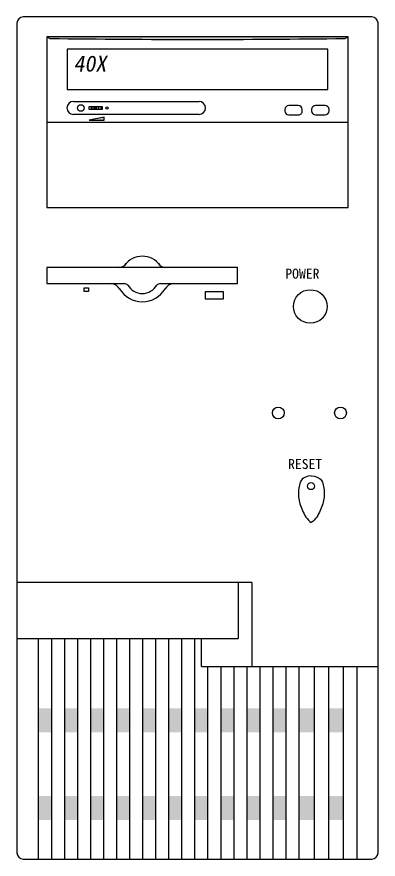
# Model space of a CAD drawing. Header units: inches. Extents: x 11.8 to 54.3, y 10.8 to 35.6.
# Drawn here: x 24.5954 to 24.7754, y 33.3872 to 33.8072 of the extents above; entities that cross this region are included whole.
import ezdxf

# ---------------------------------------------------------------- set-up
doc = ezdxf.new("R2010")
doc.units = ezdxf.units.IN
doc.header["$MEASUREMENT"] = 0
doc.layers.add('02', color=2, linetype='Continuous')
doc.layers.add('8', color=8, linetype='Continuous')
doc.styles.add('ROMANS', font='SimSun.ttf', dxfattribs={"height": 150})

msp = doc.modelspace()

# ---------------------------------------------------------------- hatches: boundary and pattern name
at = {"layer": '8'}
h = msp.add_hatch(color=256, dxfattribs=at)
h.dxf.hatch_style = 1
h.paths.add_polyline_path([(24.61035143025426, 33.79724140986728), (24.61180025276009, 33.79647926825861, 0.007013219502956448), (24.75890260774829, 33.79647926825861), (24.76035143025435, 33.79724140986728)])
h = msp.add_hatch(color=256, dxfattribs=at)
h.dxf.hatch_style = 1
h.paths.add_polyline_path([(24.6313322597264, 33.7556415587013), (24.63885703283087, 33.7556415587013), (24.63885703283087, 33.75720439918881)])
h = msp.add_hatch(color=256, dxfattribs=at)
h.dxf.hatch_style = 1
h.paths.add_polyline_path([(24.6125345355497, 33.46248455850967), (24.60604531456035, 33.46248455850967), (24.60604531456035, 33.45045314347475), (24.6125345355497, 33.45045314347475)])
h.paths.add_polyline_path([(24.62551297752886, 33.46248455850967), (24.61902375653928, 33.46248455850967), (24.61902375653928, 33.45045314347475), (24.62551297752886, 33.45045314347475)])
h.paths.add_polyline_path([(24.63849141950756, 33.46248455850967), (24.63200219851821, 33.46248455850967), (24.63200219851821, 33.45045314347475), (24.63849141950756, 33.45045314347475)])
h.paths.add_polyline_path([(24.65146986148672, 33.46248455850967), (24.64498064049737, 33.46248455850967), (24.64498064049737, 33.45045314347475), (24.65146986148672, 33.45045314347475)])
h.paths.add_polyline_path([(24.66444830346565, 33.46248455850967), (24.65795908247607, 33.46248455850967), (24.65795908247607, 33.45045314347475), (24.66444830346565, 33.45045314347475)])
h.paths.add_polyline_path([(24.67742674544458, 33.46248455850967), (24.67093752445523, 33.46248455850967), (24.67093752445523, 33.45045314347475), (24.67742674544458, 33.45045314347475)])
h.paths.add_polyline_path([(24.69040518742374, 33.46248455850956), (24.68391596643416, 33.46248455850956), (24.68391596643416, 33.45045314347475), (24.69040518742374, 33.45045314347475)])
h.paths.add_polyline_path([(24.70338362940267, 33.46248455850967), (24.69689440841309, 33.46248455850967), (24.69689440841309, 33.45045314347475), (24.70338362940267, 33.45045314347475)])
h.paths.add_polyline_path([(24.7163620713816, 33.46248455850956), (24.70987285039225, 33.46248455850956), (24.70987285039225, 33.45045314347475), (24.7163620713816, 33.45045314347475)])
h.paths.add_polyline_path([(24.72934051336053, 33.46248455850956), (24.72285129237095, 33.46248455850956), (24.72285129237095, 33.45045314347475), (24.72934051336053, 33.45045314347475)])
h.paths.add_polyline_path([(24.74345322731007, 33.46248455850956), (24.73582973435011, 33.46248455850956), (24.73582973435011, 33.45045314347475), (24.74345322731007, 33.45045314347475)])
h.paths.add_polyline_path([(24.75794403029183, 33.46248455850967), (24.75069862798889, 33.46248455850967), (24.75069862798889, 33.45045314347475), (24.75794403029183, 33.45045314347475)])
h.paths.add_polyline_path([(24.6125345355497, 33.41876063666028), (24.60604531456035, 33.41876063666028), (24.60604531456035, 33.40672922162547), (24.6125345355497, 33.40672922162547)])
h.paths.add_polyline_path([(24.62551297752886, 33.41876063666028), (24.61902375653928, 33.41876063666028), (24.61902375653928, 33.40672922162547), (24.62551297752886, 33.40672922162547)])
h.paths.add_polyline_path([(24.63849141950756, 33.41876063666028), (24.63200219851821, 33.41876063666028), (24.63200219851821, 33.40672922162547), (24.63849141950756, 33.40672922162547)])
h.paths.add_polyline_path([(24.65146986148672, 33.41876063666028), (24.64498064049737, 33.41876063666028), (24.64498064049737, 33.40672922162547), (24.65146986148672, 33.40672922162547)])
h.paths.add_polyline_path([(24.66444830346565, 33.41876063666028), (24.65795908247607, 33.41876063666028), (24.65795908247607, 33.40672922162547), (24.66444830346565, 33.40672922162547)])
h.paths.add_polyline_path([(24.67742674544458, 33.41876063666028), (24.67093752445523, 33.41876063666028), (24.67093752445523, 33.40672922162547), (24.67742674544458, 33.40672922162547)])
h.paths.add_polyline_path([(24.69040518742374, 33.41876063666028), (24.68391596643416, 33.41876063666028), (24.68391596643416, 33.40672922162547), (24.69040518742374, 33.40672922162547)])
h.paths.add_polyline_path([(24.70338362940267, 33.41876063666028), (24.69689440841309, 33.41876063666028), (24.69689440841309, 33.40672922162547), (24.70338362940267, 33.40672922162547)])
h.paths.add_polyline_path([(24.7163620713816, 33.41876063666028), (24.70987285039225, 33.41876063666028), (24.70987285039225, 33.40672922162547), (24.7163620713816, 33.40672922162547)])
h.paths.add_polyline_path([(24.72934051336053, 33.41876063666028), (24.72285129237095, 33.41876063666028), (24.72285129237095, 33.40672922162547), (24.72934051336053, 33.40672922162547)])
h.paths.add_polyline_path([(24.74345322731007, 33.41876063666028), (24.73582973435011, 33.41876063666028), (24.73582973435011, 33.40672922162547), (24.74345322731007, 33.40672922162547)])
h.paths.add_polyline_path([(24.75794403029183, 33.41876063666028), (24.75069862798889, 33.41876063666028), (24.75069862798889, 33.40672922162547), (24.75794403029183, 33.40672922162547)])

# ---------------------------------------------------------------- linework, layer by layer
at = {"layer": '02'}
for p, q in [((24.63237985876255, 33.76261039540246), (24.63237985876255, 33.76097997500209)), ((24.63271263216508, 33.76261039540246), (24.63271263216508, 33.76097997500209)), ((24.63371095621939, 33.76261039540246), (24.63371095621939, 33.76097997500209)), ((24.63432896616475, 33.76261039540246), (24.63432896616475, 33.76097997500209)), ((24.6349945148934, 33.76261039540246), (24.6349945148934, 33.76097997500209)), ((24.63599283894725, 33.76261039540246), (24.63599283894725, 33.76097997500209)), ((24.63713377935007, 33.76261039540246), (24.63713377935007, 33.76097997500209)), ((24.61035143025426, 33.75474140986726), (24.76035143025435, 33.75474140986726)), ((24.71235143025412, 33.52524140986723), (24.59535143025439, 33.52524140986723)), ((24.70566493507296, 33.52524140986723), (24.70566493507296, 33.49724140986721)), ((24.71235143025412, 33.52524140986723), (24.71235143025412, 33.48324140986732)), ((24.59535143025439, 33.49724140986721), (24.70566493507296, 33.49724140986721)), ((24.60604531456035, 33.49724140986721), (24.60604531456035, 33.38724140986731)), ((24.6125345355497, 33.49724140986721), (24.6125345355497, 33.38724140986731)), ((24.61902375653928, 33.49724140986721), (24.61902375653928, 33.38724140986731)), ((24.62551297752886, 33.49724140986721), (24.62551297752886, 33.38724140986731)), ((24.63200219851821, 33.49724140986721), (24.63200219851821, 33.38724140986731)), ((24.63849141950756, 33.49724140986721), (24.63849141950756, 33.38724140986731)), ((24.64498064049737, 33.49724140986721), (24.64498064049737, 33.38724140986731)), ((24.65146986148672, 33.49724140986721), (24.65146986148672, 33.38724140986731)), ((24.65795908247607, 33.49724140986721), (24.65795908247607, 33.38724140986731)), ((24.66444830346565, 33.49724140986721), (24.66444830346565, 33.38724140986731)), ((24.67093752445523, 33.49724140986721), (24.67093752445523, 33.38724140986731)), ((24.67742674544458, 33.49724140986721), (24.67742674544458, 33.38724140986731)), ((24.68391596643416, 33.49724140986721), (24.68391596643416, 33.38724140986731)), ((24.68735143025426, 33.48324140986732), (24.68735143025426, 33.49724140986721)), ((24.68735143025426, 33.48324140986732), (24.77535143025422, 33.48324140986732)), ((24.69040518742374, 33.48324140986732), (24.69040518742374, 33.38724140986731)), ((24.69689440841309, 33.48324140986732), (24.69689440841309, 33.38724140986731)), ((24.70338362940267, 33.48324140986732), (24.70338362940267, 33.38724140986731)), ((24.70987285039225, 33.48324140986732), (24.70987285039225, 33.38724140986731)), ((24.7163620713816, 33.48324140986732), (24.7163620713816, 33.38724140986731)), ((24.72285129237095, 33.48324140986732), (24.72285129237095, 33.38724140986731)), ((24.72934051336053, 33.48324140986732), (24.72934051336053, 33.38724140986731)), ((24.73582973435011, 33.48324140986732), (24.73582973435011, 33.38724140986731)), ((24.74345322731007, 33.48324140986732), (24.74345322731007, 33.38724140986731)), ((24.75069862798889, 33.48324140986732), (24.75069862798889, 33.38724140986731)), ((24.75794403029183, 33.48324140986732), (24.75794403029183, 33.38724140986731)), ((24.76465754594826, 33.48324140986732), (24.76465754594826, 33.38724140986731))]:
    msp.add_line(p, q, dxfattribs=at)
for points in [[(24.59848401387469, 33.38724140986731), (24.77221884663347, 33.38724140986731, 0.414213562373095), (24.77535143025422, 33.39037399348784), (24.77535143025422, 33.80410882624663, 0.4142135623730924), (24.77221884663347, 33.80724140986727), (24.59848401387469, 33.80724140986727, 0.414213562373095), (24.59535143025439, 33.80410882624663), (24.59535143025439, 33.39037399348784, 0.414213562373095)], [(24.73088135767854, 33.75837785832367), (24.73557220473346, 33.75837785832367, 0.414213562373095), (24.73757220473341, 33.76037785832374), (24.73757220473341, 33.76101298508398, 0.4142135623726907), (24.73557220473346, 33.76301298508405), (24.73088135767854, 33.76301298508405, 0.4142135623724581), (24.72888135767859, 33.76101298508398), (24.72888135767859, 33.76037785832374, 0.414213562373095)], [(24.74420732354726, 33.75837785832367), (24.74889817060218, 33.75837785832367, 0.414213562373095), (24.75089817060236, 33.76037785832374), (24.75089817060236, 33.76101298508398, 0.4142135623726907), (24.74889817060218, 33.76301298508405), (24.74420732354726, 33.76301298508405, 0.4142135623724581), (24.74220732354731, 33.76101298508398), (24.74220732354731, 33.76037785832374, 0.414213562373095)]]:
    msp.add_lwpolyline(points, format="xyb", close=True, dxfattribs=at)
for points in [[(24.61035143025426, 33.79724140986728), (24.61180025276009, 33.79647926825861)], [(24.76035143025435, 33.79724140986728), (24.75890260774829, 33.79647926825861)], [(24.62350392289297, 33.76505334337126), (24.68612130591875, 33.76505334337126)], [(24.68612130591875, 33.75858740705711), (24.62350392289297, 33.75858740705711)], [(24.66691568240096, 33.67424140986724), (24.70535143025429, 33.67424140986724), (24.70535143025429, 33.68224140986727), (24.61035143025426, 33.68224140986727), (24.61035143025426, 33.67424140986724), (24.64878717810759, 33.67424140986724)], [(24.74206320960163, 33.5784110953865), (24.74044202446864, 33.57816964190782), (24.73916266326616, 33.5777881302083), (24.73817948064199, 33.57728792897466), (24.73744683124393, 33.57669040689346), (24.73691906971932, 33.57601693265154), (24.73655055071642, 33.57528887493548), (24.73629562888279, 33.57452760243176), (24.73610865886601, 33.57375448382719), (24.73595203232505, 33.57298689425623), (24.73582028896432, 33.57222623464507), (24.73571600549873, 33.57146991236742), (24.73564175864319, 33.57071533479733), (24.7356001251135, 33.56995990930885), (24.73559368162457, 33.5692010432757), (24.73562500489176, 33.56843614407192), (24.73569667162998, 33.56766261907136), (24.73581047625455, 33.56687839643313), (24.73596508398079, 33.56608348745634), (24.73615837772401, 33.56527842422518), (24.73638824039951, 33.56446373882407), (24.73665255492235, 33.56363996333697), (24.73694920420805, 33.56280762984828), (24.73727607117168, 33.5619672704422), (24.73763103872877, 33.5611194172029), (24.73801362037854, 33.56026652678632), (24.73842985195894, 33.55941875413394), (24.7388873998914, 33.55858817875922), (24.73939393059802, 33.55778688017539), (24.73995711050044, 33.55702693789577), (24.74058460602079, 33.55632043143349), (24.74128408358026, 33.555679440302), (24.74206320960163, 33.55511604401453)], [(24.74206320960163, 33.5784110953865), (24.74368439473462, 33.57816964190782), (24.74496375593687, 33.5777881302083), (24.74594693856104, 33.57728792897466), (24.74667958795932, 33.57669040689346), (24.74720734948371, 33.57601693265154), (24.74757586848661, 33.57528887493548), (24.74783079032047, 33.57452760243176), (24.74801776033725, 33.57375448382719), (24.74817438687775, 33.57298689425623), (24.74830613023871, 33.57222623464507), (24.74841041370452, 33.57146991236742), (24.74848466055962, 33.57071533479733), (24.74852629408931, 33.56995990930885), (24.74853273757846, 33.5692010432757), (24.74850141431149, 33.56843614407192), (24.74842974757327, 33.56766261907136), (24.74831594294871, 33.56687839643313), (24.74816133522224, 33.56608348745634), (24.74796804147902, 33.56527842422518), (24.74773817880375, 33.56446373882407), (24.74747386428068, 33.56363996333697), (24.74717721499498, 33.56280762984828), (24.74685034803112, 33.5619672704422), (24.74649538047449, 33.5611194172029), (24.74611279882426, 33.56026652678632), (24.74569656724409, 33.55941875413394), (24.74523901931163, 33.55858817875922), (24.74473248860501, 33.55778688017539), (24.74416930870258, 33.55702693789577), (24.74354181318246, 33.55632043143349), (24.74284233562254, 33.555679440302), (24.74206320960163, 33.55511604401453)]]:
    msp.add_lwpolyline(points, dxfattribs=at)
for points in [[(24.61035143025426, 33.71224140986725), (24.76035143025435, 33.71224140986725), (24.76035143025435, 33.79724140986728), (24.61035143025426, 33.79724140986728)], [(24.62035143025425, 33.77107640607288), (24.75035143025413, 33.77107640607288), (24.75035143025413, 33.79107640607286), (24.62035143025425, 33.79107640607286)], [(24.63145075386798, 33.76261039540246), (24.6378093838048, 33.76261039540246), (24.6378093838048, 33.76097997500209), (24.63145075386798, 33.76097997500209)], [(24.6313322597264, 33.7556415587013), (24.63885703283087, 33.7556415587013), (24.63885703283087, 33.75720439918881)], [(24.62884272081216, 33.67219395906169), (24.63102334704447, 33.67219395906169), (24.63102334704447, 33.67028590854476), (24.62884272081216, 33.67028590854476)], [(24.68921815775436, 33.66666059022212), (24.69829896627177, 33.66666059022212), (24.69829896627177, 33.67015321407835), (24.68921815775436, 33.67015321407835)]]:
    msp.add_lwpolyline(points, close=True, dxfattribs=at)
for centre, radius in [((24.62721166532085, 33.76179518461866), 0.001630420400411822), ((24.64025501144285, 33.76179518461866), 0.0006521683935861802), ((24.74153769411329, 33.66281870490558), 0.008382298180440558), ((24.72560618944387, 33.60971562464395), 0.002969741554237166), ((24.75659692469459, 33.60971562464395), 0.002969741554237166), ((24.74188871869707, 33.57325392071162), 0.001774357352100196)]:
    msp.add_circle(centre, radius, dxfattribs=at)
for centre, radius, start, end in [((24.68535143025408, 39.03997405907784), 5.244010621371708, 269.1963574202414, 270.8036425797586), ((24.62350392289297, 33.76182037521424), 0.00323296815706999, 90, 270), ((24.68612130591875, 33.76182037521424), 0.00323296815706999, 270, 90), ((24.6462919576161, 33.68624125670895), 0.00400257708143396, 267.8836238447227, 329.8291632579983), ((24.65785143025439, 33.67703548739733), 0.0108328956776518, 35.45293443861778, 144.5470655613823), ((24.66941090289244, 33.68624125670895), 0.00400257708143396, 210.1708367420016, 272.1163761552772), ((24.64178370012589, 33.66865373735344), 0.005607444139708101, 29.35118525305631, 85.18713105449528), ((24.65785143025439, 33.67832624444507), 0.0131505084893239, 210.3241218872158, 329.6758781127841), ((24.64855404307425, 33.67100387656215), 0.003245916487729962, 49.69815809277846, 85.88123571381131), ((24.65785143025439, 33.67756420135377), 0.008276193488326164, 209.5751305574798, 330.4248694425203), ((24.6671488174343, 33.67100387656215), 0.003245916487729962, 94.11876428618869, 130.3018419072216), ((24.67391916038266, 33.66865373735344), 0.005607444139708101, 94.8128689454982, 150.6488147469437)]:
    msp.add_arc(centre, radius, start, end, dxfattribs=at)

# ---------------------------------------------------------------- texts
at = {"layer": '02', "style": 'ROMANS', "oblique": 10}
msp.add_text('40X', height=0.008, dxfattribs=at).set_placement((24.62356285505463, 33.77995917858605))
at = {"layer": '02', "style": 'ROMANS'}
for s, p in [('POWER', (24.72910201582501, 33.67669561445972)), ('RESET', (24.73047111621942, 33.58177114376609))]:
    msp.add_text(s, height=0.005, dxfattribs=at).set_placement(p)

doc.saveas('drawing.dxf')
